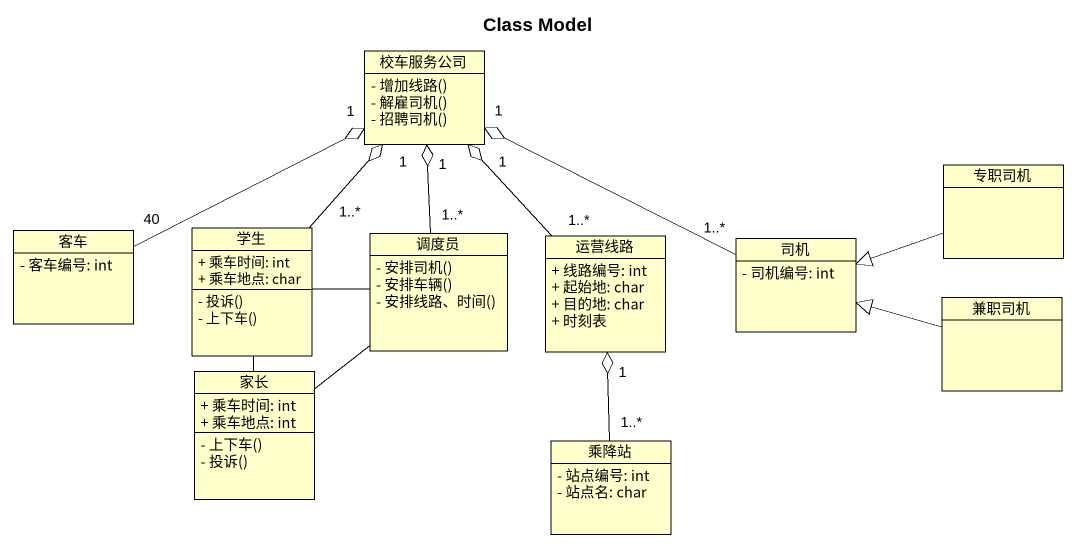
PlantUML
@startuml
title Class Model
hide circle
hide empty members
skinparam classAttributeIconSize 0
class 校车服务公司 {
  - 增加线路()
  - 解雇司机()
  - 招聘司机()
}
class 专职司机
class 客车 {
  - 客车编号: int
}
class 学生 {
  + 乘车时间: int
  + 乘车地点: char
  - 投诉()
  - 上下车()
}
class 调度员 {
  - 安排司机()
  - 安排车辆()
  - 安排线路、时间()
}
class 运营线路 {
  + 线路编号: int
  + 起始地: char
  + 目的地: char
  + 时刻表
}
class 司机 {
  - 司机编号: int
}
class 兼职司机
class 家长 {
  + 乘车时间: int
  + 乘车地点: int
  - 上下车()
  - 投诉()
}
class 乘降站 {
  - 站点编号: int
  - 站点名: char
}
专职司机 -left-|> 司机
客车 "40" -right-o "1" 校车服务公司
学生 "1..*" -up-o "1" 校车服务公司
学生 -- 家长
调度员 "1..*" -up-o "1" 校车服务公司
调度员 -left- 学生
调度员 -- 家长
运营线路 "1..*" -up-o "1" 校车服务公司
司机 "1..*" -left-o "1" 校车服务公司
兼职司机 -left-|> 司机
乘降站 "1..*" -up-o "1" 运营线路
@enduml
